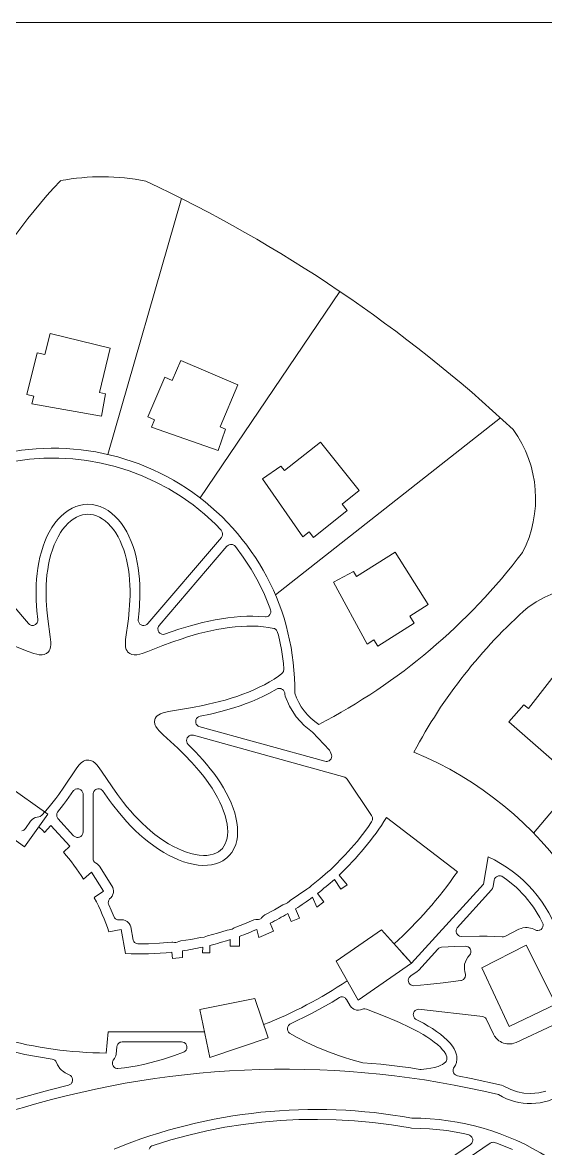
# Model space of a CAD drawing. Header units: inches. Extents: x 36 to 188, y -75 to 56.
# Drawn here: x 161.62 to 173.2, y 30.96 to 55.9 of the extents above; entities that cross this region are included whole.
import ezdxf

# ---------------------------------------------------------------- set-up
doc = ezdxf.new("R2010")
doc.units = ezdxf.units.IN
doc.layers.add('01_ORIGINAL_PLAN', color=7, linetype='CONTINUOUS', lineweight=20)
doc.layers.add('02_CONCEPT_CLOSED_AREAS', color=7, linetype='CONTINUOUS', lineweight=15)

# ---------------------------------------------------------------- blocks, each defined once
blk = doc.blocks.new('03_STARFISH')
at = {"layer": '01_ORIGINAL_PLAN'}
blk.add_line((36.248, 55.9), (71.442, 55.9), dxfattribs=at)
for points in [[(55.143, 52), (53.51, 46.333)], [(55.552, 45.371), (58.647, 49.945)], [(62.206, 47.145), (57.223, 43.22)], [(66.604, 42.276), (62.941, 37.945)], [(51.286, 38.996), (52.178, 38.364), (51.665, 37.64), (50.837, 38.227), (51.286, 38.996)], [(52.249, 38.111), (52.108, 37.96)], [(52.249, 38.111), (52.668, 37.654), (52.525, 37.523)], [(52.968, 36.924), (53.149, 37.079), (53.413, 36.661), (53.207, 36.514)], [(58.528, 36.918), (58.67, 36.704), (58.814, 36.799), (58.632, 37.014)], [(58.043, 36.524), (58.141, 36.305), (58.295, 36.419), (58.155, 36.608)], [(57.496, 36.162), (57.572, 35.985), (57.754, 36.063), (57.668, 36.267)], [(56.812, 35.811), (56.853, 35.634), (57.179, 35.773), (57.105, 35.949)], [(53.805, 35.806), (53.533, 35.759)], [(53.805, 35.806), (53.805, 35.806)], [(58.564, 35.106), (59.058, 34.241), (60.235, 35.059), (59.57, 35.799), (58.564, 35.106)], [(55.61, 35.419), (55.608, 35.288), (55.771, 35.288), (55.771, 35.457)], [(56.221, 35.586), (56.221, 35.439), (56.423, 35.439), (56.423, 35.655)], [(54.929, 35.306), (54.944, 35.165), (55.16, 35.189), (55.16, 35.336)], [(53.515, 33.54), (53.473, 33.07)], [(53.515, 33.54), (55.65, 33.54)]]:
    blk.add_lwpolyline(points, dxfattribs=at)
for points in [[(53.327, 47.704), (53.561, 48.687), (52.231, 49.012), (52.116, 48.544), (51.942, 48.586), (51.715, 47.658), (51.87, 47.62), (51.829, 47.45), (53.37, 47.181), (53.455, 47.672)], [(55.995, 46.944), (56.387, 47.876), (55.128, 48.415), (54.938, 47.972), (54.774, 48.042), (54.397, 47.164), (54.544, 47.101), (54.475, 46.94), (55.951, 46.422), (56.116, 46.892)], [(57.426, 45.973), (58.218, 46.601), (59.075, 45.534), (58.699, 45.232), (58.811, 45.092), (58.066, 44.493), (57.966, 44.618), (57.83, 44.508), (56.934, 45.791), (57.343, 46.076)], [(59.019, 43.63), (59.878, 44.165), (60.608, 43.006), (60.2, 42.749), (60.296, 42.598), (59.487, 42.088), (59.402, 42.222), (59.254, 42.129), (58.511, 43.505), (58.949, 43.742)], [(62.827, 40.702), (63.445, 41.502), (64.534, 40.672), (64.241, 40.288), (64.384, 40.18), (63.804, 39.42), (63.677, 39.516), (63.571, 39.377), (62.394, 40.407), (62.722, 40.782)], [(61.796, 34.957), (62.78, 35.461), (63.435, 34.152), (62.399, 33.663)], [(55.549, 34.034), (56.763, 34.283), (57.058, 33.412), (55.766, 32.976)]]:
    blk.add_lwpolyline(points, close=True, dxfattribs=at)
for points in [[(50.14, 46.014, -0.546754), (57.65, 41.045, 0.171391), (58.184, 40.351, 0.171391)], [(60.29, 39.74, -0.089338), (62.813, 42.944, -0.322066), (66.051, 42.944, -0.030946), (69.111, 38.833, -0.044664), (70.78, 33.554, -0.301674), (68.967, 31.144, -0.082145), (65.591, 31.078)], [(60.29, 39.74, -0.300089), (65.18, 32.538)], [(59.849, 35.488, 0.057164), (61.253, 37.088), (59.681, 38.289, -0.064319), (58.632, 37.014, -0.064319)], [(59.998, 35.322), (60.235, 35.059), (61.831, 36.816), (61.933, 37.418, -0.214593), (63.522, 35.602, 0.212382), (64.188, 33.517, -0.642649), (62.166, 32.15, 0.132984), (51.615, 31.858, -0.471407), (50.913, 32.245)], [(58.528, 36.918, -0.018836), (58.155, 36.608, -0.018836)], [(58.043, 36.524, -0.017658), (57.668, 36.267, -0.017658)], [(57.496, 36.162, -0.017305), (57.105, 35.949, -0.017305)], [(54.929, 35.306, -0.040089), (53.897, 35.276), (53.805, 35.806)], [(56.812, 35.811, -0.016254), (56.423, 35.655, -0.016254)], [(56.221, 35.586, -0.018166), (55.771, 35.457, -0.018166)], [(50.274, 35.4, -0.198705), (51.143, 33.392, 0.063223), (53.473, 33.07)], [(55.61, 35.419, -0.017778), (55.16, 35.336, -0.017778)], [(56.959, 33.703, 0.056142), (58.811, 34.673)], [(53.65, 30.945, -0.14301), (60.243, 31.63, -0.286424), (65.36, 28.431), (66.481, 23.89, -0.272091), (64.9, 18.954), (63.661, 17.533)]]:
    blk.add_lwpolyline(points, format="xyb", dxfattribs=at)
for centre, radius, start, end in [((61.436, 43.951), 12.326, 136.7478, 169.6154), ((53.373, 47.535), 4.948, 78.6004, 100.6499), ((40.939, 23.771), 31.601, 47.0054, 64.8874), ((60.387, 45.356), 2.599, 332.6099, 36.0186), ((51.961, 52.291), 13.465, 297.5281, 322.8549), ((48.363, 33.974), 5.47, 46.7825, 48.644), ((48.363, 33.974), 5.47, 32.6388, 40.4465), ((48.363, 33.974), 5.47, 19.0436, 27.6609)]:
    blk.add_arc(centre, radius, start, end, dxfattribs=at)
at = {"layer": '02_CONCEPT_CLOSED_AREAS'}
for points in [[(51.461, 46.181), (51.777, 46.224), (52.095, 46.247), (52.42, 46.249), (52.737, 46.232), (53.045, 46.197), (53.358, 46.141), (53.675, 46.064), (53.98, 45.969), (54.272, 45.858), (54.572, 45.721), (54.858, 45.569), (55.135, 45.397), (55.396, 45.213), (55.648, 45.01), (55.885, 44.792), (56.019, 44.653), (56.029, 44.641), (56.045, 44.613), (56.052, 44.581), (56.051, 44.549), (56.041, 44.519), (56.024, 44.492), (54.394, 42.586), (54.37, 42.564), (54.341, 42.55), (54.31, 42.544), (54.278, 42.546), (54.247, 42.557), (54.221, 42.575), (54.21, 42.587), (54.193, 42.614), (54.184, 42.645), (54.183, 42.661), (54.203, 42.867), (54.212, 42.979), (54.221, 43.206), (54.221, 43.328), (54.218, 43.447), (54.211, 43.569), (54.199, 43.692), (54.182, 43.817), (54.161, 43.939), (54.135, 44.06), (54.104, 44.179), (54.068, 44.294), (54.027, 44.405), (53.976, 44.519), (53.927, 44.616), (53.872, 44.711), (53.809, 44.802), (53.742, 44.885), (53.671, 44.961), (53.598, 45.026), (53.517, 45.087), (53.436, 45.134), (53.339, 45.178), (53.258, 45.203), (53.171, 45.22), (53.062, 45.227), (52.974, 45.221), (52.883, 45.203), (52.803, 45.178), (52.719, 45.141), (52.632, 45.091), (52.543, 45.026), (52.47, 44.961), (52.405, 44.892), (52.336, 44.807), (52.271, 44.712), (52.213, 44.614), (52.161, 44.512), (52.115, 44.406), (52.075, 44.298), (52.037, 44.177), (52.006, 44.06), (51.981, 43.942), (51.959, 43.815), (51.943, 43.693), (51.931, 43.57), (51.924, 43.45), (51.92, 43.328), (51.92, 43.209), (51.923, 43.093), (51.938, 42.869), (51.958, 42.677), (51.957, 42.645), (51.948, 42.614), (51.941, 42.6), (51.931, 42.587), (51.908, 42.565), (51.894, 42.557), (51.864, 42.546), (51.848, 42.544), (51.816, 42.546), (51.785, 42.556), (51.772, 42.564), (51.748, 42.586), (49.048, 45.743)], [(51.317, 42.135), (51.746, 41.967), (51.87, 41.924), (51.934, 41.906), (51.989, 41.895), (52.051, 41.892), (52.098, 41.899), (52.131, 41.912), (52.152, 41.923), (52.194, 41.961), (52.207, 41.979), (52.223, 42.01), (52.237, 42.06), (52.244, 42.122), (52.243, 42.177), (52.233, 42.292), (52.178, 42.691), (52.157, 42.887), (52.143, 43.098), (52.14, 43.212), (52.14, 43.326), (52.143, 43.44), (52.151, 43.556), (52.161, 43.668), (52.177, 43.787), (52.196, 43.896), (52.22, 44.008), (52.249, 44.117), (52.282, 44.222), (52.322, 44.329), (52.361, 44.419), (52.406, 44.509), (52.46, 44.6), (52.508, 44.67), (52.564, 44.739), (52.63, 44.809), (52.682, 44.855), (52.744, 44.901), (52.818, 44.945), (52.883, 44.973), (52.948, 44.992), (53.013, 45.004), (53.063, 45.007), (53.128, 45.004), (53.193, 44.992), (53.258, 44.973), (53.323, 44.945), (53.387, 44.908), (53.45, 44.863), (53.519, 44.801), (53.578, 44.739), (53.633, 44.67), (53.686, 44.593), (53.735, 44.509), (53.781, 44.419), (53.822, 44.323), (53.86, 44.222), (53.891, 44.122), (53.921, 44.008), (53.945, 43.896), (53.964, 43.787), (53.98, 43.672), (53.991, 43.552), (53.998, 43.437), (54.001, 43.322), (54.001, 43.209), (53.992, 42.991), (53.984, 42.887), (53.964, 42.693), (53.902, 42.233), (53.898, 42.175), (53.897, 42.125), (53.904, 42.06), (53.918, 42.01), (53.935, 41.979), (53.948, 41.961), (53.975, 41.934), (53.995, 41.92), (54.044, 41.899), (54.096, 41.892), (54.152, 41.895), (54.216, 41.908), (54.271, 41.924), (54.395, 41.967), (54.727, 42.097), (54.93, 42.174), (55.154, 42.251), (55.276, 42.291), (55.525, 42.362), (55.659, 42.396), (55.792, 42.426), (55.923, 42.453), (56.062, 42.477), (56.194, 42.496), (56.328, 42.511), (56.465, 42.522), (56.591, 42.528), (56.718, 42.529), (56.841, 42.525), (56.958, 42.515), (57.07, 42.501), (57.189, 42.478), (57.203, 42.473), (57.229, 42.457), (57.249, 42.436), (57.264, 42.41), (57.288, 42.326), (57.353, 42.013), (57.398, 41.701), (57.408, 41.58), (57.408, 41.564), (57.403, 41.535), (57.398, 41.521), (57.382, 41.495), (57.36, 41.474), (57.288, 41.42), (57.192, 41.355), (57.089, 41.292), (56.98, 41.232), (56.865, 41.174), (56.746, 41.119), (56.623, 41.067), (56.497, 41.019), (56.37, 40.973), (56.241, 40.931), (56.11, 40.892), (55.982, 40.857), (55.735, 40.797), (55.612, 40.77), (55.387, 40.726), (54.854, 40.634), (54.736, 40.606), (54.675, 40.584), (54.64, 40.566), (54.621, 40.554), (54.593, 40.531), (54.581, 40.518), (54.558, 40.481), (54.549, 40.459), (54.542, 40.408), (54.551, 40.357), (54.559, 40.335), (54.576, 40.302), (54.608, 40.257), (54.649, 40.208), (54.737, 40.121), (55.057, 39.826), (55.211, 39.676), (55.37, 39.51), (55.526, 39.332), (55.605, 39.234), (55.68, 39.137), (55.749, 39.04), (55.817, 38.939), (55.88, 38.837), (55.937, 38.735), (55.992, 38.627), (56.036, 38.53), (56.075, 38.43), (56.108, 38.332), (56.133, 38.237), (56.151, 38.145), (56.162, 38.058), (56.165, 37.975), (56.161, 37.899), (56.15, 37.828), (56.133, 37.763), (56.11, 37.705), (56.081, 37.652), (56.046, 37.606), (56.005, 37.565), (55.958, 37.53), (55.905, 37.5), (55.844, 37.477), (55.777, 37.46), (55.704, 37.45), (55.625, 37.448), (55.531, 37.455), (55.442, 37.469), (55.35, 37.49), (55.255, 37.519), (55.157, 37.556), (55.057, 37.6), (54.961, 37.648), (54.855, 37.709), (54.753, 37.772), (54.653, 37.842), (54.553, 37.916), (54.455, 37.995), (54.363, 38.076), (54.268, 38.165), (54.178, 38.253), (54.092, 38.344), (54.01, 38.435), (53.931, 38.527), (53.857, 38.619), (53.722, 38.796), (53.602, 38.967), (53.371, 39.316), (53.295, 39.421), (53.264, 39.458), (53.23, 39.492), (53.183, 39.528), (53.133, 39.552), (53.086, 39.561), (53.056, 39.561), (53.025, 39.556), (53, 39.549), (52.97, 39.535), (52.922, 39.502), (52.876, 39.456), (52.843, 39.416), (52.806, 39.368), (52.538, 38.965), (52.42, 38.798), (52.355, 38.709), (52.208, 38.525), (52.13, 38.433), (52.043, 38.337), (52.02, 38.318), (52.007, 38.311), (51.978, 38.301), (51.941, 38.297), (51.899, 38.286), (51.876, 38.276), (51.842, 38.254), (51.811, 38.224), (51.797, 38.207), (51.682, 38.045), (51.661, 38.022), (51.648, 38.012), (51.634, 38.005), (51.604, 37.996)], [(63.21, 32.229), (63.056, 32.191), (62.882, 32.175), (62.725, 32.183), (62.585, 32.21), (62.434, 32.261), (62.266, 32.345), (62.232, 32.359), (61.559, 32.511), (61.254, 32.569), (61.224, 32.578), (61.211, 32.586), (61.187, 32.607), (61.169, 32.633), (61.159, 32.663), (61.157, 32.694), (61.159, 32.71), (61.169, 32.74), (61.208, 32.801), (61.233, 32.865), (61.244, 32.939), (61.24, 33.003), (61.235, 33.029), (61.213, 33.099), (61.182, 33.164), (61.144, 33.224), (61.09, 33.291), (61.028, 33.357), (60.954, 33.425), (60.875, 33.489), (60.79, 33.551), (60.699, 33.612), (60.605, 33.67), (60.5, 33.731), (60.327, 33.823), (60.303, 33.844), (60.286, 33.871), (60.277, 33.901), (60.275, 33.917), (60.278, 33.949), (60.289, 33.978), (60.298, 33.992), (60.319, 34.015), (60.332, 34.024), (60.361, 34.037), (60.393, 34.042), (61.818, 33.879), (61.847, 33.868), (61.86, 33.86), (61.872, 33.851), (61.891, 33.827), (62.05, 33.489), (62.078, 33.442), (62.116, 33.395), (62.144, 33.369), (62.174, 33.345), (62.206, 33.324), (62.24, 33.307), (62.276, 33.293), (62.313, 33.283), (62.351, 33.277), (62.389, 33.274), (62.428, 33.275), (62.466, 33.279), (62.505, 33.288), (62.555, 33.306), (63.377, 33.692)], [(51.093, 33.178), (51.667, 33.042), (52.276, 32.938), (52.308, 32.93), (52.336, 32.913), (52.359, 32.889), (52.368, 32.875), (52.394, 32.808), (52.406, 32.787), (52.446, 32.73), (52.486, 32.69), (52.504, 32.675), (52.564, 32.634), (52.625, 32.601), (52.669, 32.582), (52.682, 32.573), (52.705, 32.551), (52.721, 32.524), (52.729, 32.493), (52.729, 32.461), (52.721, 32.43), (52.713, 32.416), (52.694, 32.391), (52.668, 32.372), (52.639, 32.361), (52.2, 32.252), (51.482, 32.05)], [(54.425, 30.943), (54.438, 30.973), (54.459, 30.998), (54.485, 31.017), (54.512, 31.027), (54.902, 31.147), (55.3, 31.255), (55.701, 31.347), (56.104, 31.426), (56.51, 31.49), (56.922, 31.54), (57.331, 31.576), (57.742, 31.596), (58.153, 31.602), (58.564, 31.594), (58.976, 31.571), (59.382, 31.534), (59.792, 31.481), (60.207, 31.413), (60.235, 31.41), (60.637, 31.396), (61.021, 31.354), (61.391, 31.287), (61.503, 31.259), (61.518, 31.255), (61.545, 31.24), (61.567, 31.219), (61.576, 31.207), (61.589, 31.179), (61.592, 31.164), (61.594, 31.133), (61.591, 31.118), (61.581, 31.09), (61.574, 31.076), (61.554, 31.053), (61.542, 31.044), (56.161, 27.377)], [(56.74, 27.504), (61.977, 31.074), (62.005, 31.088), (62.02, 31.093), (62.051, 31.095), (62.067, 31.093), (62.13, 31.073), (62.473, 30.933)]]:
    blk.add_lwpolyline(points, dxfattribs=at)
for points in [[(54.765, 42.348), (54.734, 42.345), (54.703, 42.351), (54.674, 42.364), (54.661, 42.373), (54.64, 42.397), (54.625, 42.425), (54.621, 42.44), (54.618, 42.471), (54.62, 42.487), (54.63, 42.517), (54.647, 42.543), (56.147, 44.297), (56.157, 44.308), (56.183, 44.326), (56.197, 44.332), (56.226, 44.339), (56.257, 44.338), (56.272, 44.334), (56.3, 44.322), (56.313, 44.313), (56.334, 44.291), (56.509, 44.057), (56.682, 43.791), (56.839, 43.514), (56.978, 43.229), (57.1, 42.935), (57.115, 42.892), (57.121, 42.86), (57.119, 42.828), (57.108, 42.798), (57.1, 42.784), (57.078, 42.76), (57.065, 42.751), (57.05, 42.743), (57.019, 42.734), (57.003, 42.733), (56.854, 42.744), (56.722, 42.749), (56.586, 42.748), (56.451, 42.742), (56.31, 42.731), (56.169, 42.715), (56.027, 42.694), (55.885, 42.67), (55.745, 42.641), (55.607, 42.61), (55.471, 42.576), (55.339, 42.539), (55.085, 42.461)], [(55.528, 40.306), (55.513, 40.313), (55.488, 40.333), (55.469, 40.358), (55.458, 40.388), (55.455, 40.42), (55.46, 40.452), (55.474, 40.481), (55.495, 40.505), (55.521, 40.523), (55.551, 40.534), (55.782, 40.582), (56.039, 40.644), (56.171, 40.681), (56.304, 40.721), (56.442, 40.766), (56.573, 40.812), (56.702, 40.862), (56.835, 40.918), (56.958, 40.974), (57.079, 41.035), (57.262, 41.139), (57.277, 41.144), (57.307, 41.149), (57.338, 41.146), (57.352, 41.142), (57.38, 41.128), (57.402, 41.107), (57.419, 41.081), (57.429, 41.052), (57.432, 41.021), (57.441, 40.979), (57.535, 40.754), (57.553, 40.721), (57.684, 40.518), (57.858, 40.327), (58.042, 40.181), (58.419, 39.78), (58.438, 39.754), (58.465, 39.681), (58.47, 39.65), (58.465, 39.619), (58.453, 39.59), (58.445, 39.576), (58.434, 39.565), (58.409, 39.546), (58.38, 39.534), (58.365, 39.531), (58.349, 39.53), (58.318, 39.534)], [(53.235, 37.282), (53.213, 37.301), (53.195, 37.326), (53.184, 37.353), (53.181, 37.383), (53.181, 38.806), (53.182, 38.822), (53.19, 38.853), (53.198, 38.867), (53.218, 38.892), (53.244, 38.911), (53.258, 38.918), (53.289, 38.925), (53.321, 38.924), (53.352, 38.914), (53.366, 38.906), (53.39, 38.885), (53.543, 38.668), (53.611, 38.576), (53.764, 38.384), (53.846, 38.288), (53.93, 38.194), (54.021, 38.099), (54.116, 38.005), (54.214, 37.914), (54.317, 37.825), (54.421, 37.74), (54.525, 37.663), (54.632, 37.589), (54.747, 37.517), (54.853, 37.456), (54.964, 37.4), (55.075, 37.352), (55.186, 37.31), (55.295, 37.277), (55.4, 37.252), (55.508, 37.236), (55.608, 37.228), (55.718, 37.231), (55.805, 37.241), (55.897, 37.263), (55.983, 37.294), (56.059, 37.333), (56.147, 37.397), (56.208, 37.456), (56.253, 37.514), (56.302, 37.595), (56.342, 37.692), (56.365, 37.778), (56.379, 37.862), (56.385, 37.964), (56.381, 38.073), (56.369, 38.18), (56.348, 38.286), (56.319, 38.393), (56.285, 38.498), (56.238, 38.616), (56.188, 38.726), (56.133, 38.835), (56.069, 38.949), (56.002, 39.057), (55.93, 39.166), (55.855, 39.27), (55.778, 39.371), (55.697, 39.471), (55.615, 39.566), (55.449, 39.747), (55.288, 39.909), (55.269, 39.934), (55.256, 39.963), (55.252, 39.994), (55.256, 40.026), (55.268, 40.055), (55.287, 40.08), (55.313, 40.099), (55.342, 40.111), (55.357, 40.114), (55.389, 40.113), (55.404, 40.11), (58.761, 39.182), (58.79, 39.164), (58.813, 39.139), (59.351, 38.334), (59.359, 38.32), (59.371, 38.29), (59.373, 38.273), (59.372, 38.241), (59.361, 38.21), (59.353, 38.196), (59.269, 38.071), (59.03, 37.761), (58.767, 37.46), (58.477, 37.17), (58.441, 37.127), (58.383, 37.083), (58.203, 36.928), (58.019, 36.781), (57.978, 36.741), (57.964, 36.73), (57.914, 36.702), (57.733, 36.573), (57.548, 36.452), (57.531, 36.439), (57.489, 36.399), (57.475, 36.389), (57.461, 36.381), (57.406, 36.362), (57.386, 36.352), (57.198, 36.246), (56.985, 36.134), (56.951, 36.106), (56.916, 36.066), (56.904, 36.055), (56.875, 36.039), (56.844, 36.031), (56.787, 36.03), (56.745, 36.021), (56.536, 35.934), (56.346, 35.862), (56.306, 35.842), (56.263, 35.815), (56.233, 35.807), (56.197, 35.804), (56.154, 35.795), (55.935, 35.728), (55.716, 35.67), (55.643, 35.642), (55.565, 35.634), (55.345, 35.59), (55.126, 35.554), (55.083, 35.542), (55.048, 35.527), (55.019, 35.519), (54.989, 35.519), (54.951, 35.525), (54.93, 35.526), (54.654, 35.503), (54.409, 35.49), (54.186, 35.488), (54.171, 35.489), (54.141, 35.496), (54.114, 35.511), (54.102, 35.521), (54.083, 35.545), (54.07, 35.573), (54.017, 35.865), (54.002, 35.905), (53.979, 35.942), (53.965, 35.958), (53.934, 35.984), (53.894, 36.007), (53.859, 36.019), (53.832, 36.025), (53.789, 36.026), (53.754, 36.022), (53.722, 36.026), (53.693, 36.038), (53.679, 36.046), (53.657, 36.069), (53.648, 36.082), (53.585, 36.233), (53.529, 36.357), (53.523, 36.371), (53.518, 36.401), (53.521, 36.431), (53.531, 36.46), (53.548, 36.485), (53.575, 36.512), (53.602, 36.547), (53.613, 36.569), (53.627, 36.608), (53.631, 36.63), (53.633, 36.675), (53.63, 36.701), (53.619, 36.739), (53.599, 36.779), (53.322, 37.215), (53.291, 37.247), (53.274, 37.26)], [(52.402, 38.271), (52.386, 38.299), (52.382, 38.314), (52.378, 38.345), (52.383, 38.376), (52.396, 38.405), (52.528, 38.574), (52.597, 38.666), (52.751, 38.885), (52.775, 38.906), (52.789, 38.914), (52.82, 38.924), (52.852, 38.925), (52.868, 38.923), (52.898, 38.911), (52.912, 38.903), (52.935, 38.88), (52.951, 38.853), (52.96, 38.822), (52.961, 38.806), (52.961, 37.969), (52.956, 37.937), (52.944, 37.908), (52.935, 37.894), (52.912, 37.872), (52.884, 37.857), (52.869, 37.852), (52.853, 37.849), (52.821, 37.85), (52.791, 37.859), (52.777, 37.867), (52.752, 37.887)], [(61.334, 35.656), (61.303, 35.663), (61.276, 35.677), (61.253, 35.699), (61.236, 35.725), (61.227, 35.755), (61.226, 35.786), (61.232, 35.816), (61.247, 35.844), (62.007, 36.684), (62.029, 36.72), (62.044, 36.759), (62.069, 36.899), (62.078, 36.93), (62.095, 36.957), (62.118, 36.978), (62.147, 36.992), (62.162, 36.997), (62.194, 36.999), (62.21, 36.997), (62.24, 36.987), (62.343, 36.919), (62.553, 36.744), (62.752, 36.54), (62.936, 36.305), (63.082, 36.074), (63.139, 35.958), (63.15, 35.927), (63.151, 35.895), (63.149, 35.879), (63.145, 35.864), (63.13, 35.836), (63.108, 35.812), (63.081, 35.795), (63.066, 35.79), (63.034, 35.785), (63.002, 35.788), (62.987, 35.793), (62.947, 35.814), (62.912, 35.828), (62.875, 35.84), (62.837, 35.847), (62.799, 35.851), (62.762, 35.851), (62.701, 35.843), (62.663, 35.834), (62.612, 35.813), (62.305, 35.656), (62.275, 35.646), (62.243, 35.643), (62.08, 35.652), (61.913, 35.658), (61.74, 35.66)], [(60.281, 34.56), (60.25, 34.566), (60.222, 34.579), (60.198, 34.599), (60.18, 34.625), (60.169, 34.654), (60.166, 34.686), (60.172, 34.717), (60.185, 34.745), (60.205, 34.769), (60.218, 34.779), (60.36, 34.878), (60.398, 34.911), (60.82, 35.376), (60.844, 35.396), (60.872, 35.409), (60.902, 35.415), (61.198, 35.43), (61.432, 35.437), (61.464, 35.434), (61.493, 35.422), (61.519, 35.403), (61.538, 35.378), (61.545, 35.364), (61.554, 35.334), (61.554, 35.302), (61.546, 35.272), (61.53, 35.244), (61.484, 35.192), (61.453, 35.143), (61.431, 35.094), (61.414, 35.038), (61.407, 34.985), (61.407, 34.926), (61.415, 34.873), (61.43, 34.82), (61.432, 34.788), (61.425, 34.756), (61.411, 34.727), (61.389, 34.703), (61.375, 34.694), (61.346, 34.681), (61.33, 34.677), (60.941, 34.626), (60.593, 34.588)], [(57.536, 33.514), (57.514, 33.535), (57.499, 33.561), (57.49, 33.591), (57.489, 33.621), (57.496, 33.651), (57.51, 33.678), (57.52, 33.69), (57.543, 33.71), (58.02, 33.944), (58.477, 34.2), (58.643, 34.304), (58.674, 34.314), (58.706, 34.315), (58.737, 34.307), (58.765, 34.291), (58.777, 34.28), (58.797, 34.255), (58.879, 34.114), (58.907, 34.082), (58.926, 34.066), (58.959, 34.045), (58.979, 34.036), (59.02, 34.025), (59.063, 34.021), (59.106, 34.027), (59.176, 34.048), (59.206, 34.049), (59.236, 34.042), (59.652, 33.882), (59.865, 33.794), (59.973, 33.747), (60.187, 33.646), (60.291, 33.593), (60.392, 33.539), (60.492, 33.481), (60.579, 33.427), (60.664, 33.371), (60.741, 33.315), (60.809, 33.259), (60.875, 33.199), (60.919, 33.153), (60.958, 33.104), (60.995, 33.046), (61.007, 33.021), (61.018, 32.988), (61.022, 32.964), (61.02, 32.932), (61.01, 32.901), (61.001, 32.886), (60.986, 32.868), (60.961, 32.845), (60.924, 32.82), (60.887, 32.801), (60.825, 32.775), (60.743, 32.751), (60.661, 32.733), (60.568, 32.719), (60.448, 32.709), (60.424, 32.71), (60.22, 32.741), (59.557, 32.822), (59.159, 32.857), (59.025, 32.89), (58.889, 32.929), (58.752, 32.971), (58.616, 33.016), (58.358, 33.112), (58.121, 33.212), (57.903, 33.315), (57.705, 33.417)], [(53.728, 32.727), (53.712, 32.728), (53.682, 32.737), (53.654, 32.753), (53.642, 32.764), (53.624, 32.79), (53.612, 32.82), (53.61, 32.851), (53.611, 32.867), (53.621, 32.898), (53.629, 32.912), (53.659, 32.952), (53.674, 32.981), (53.685, 33.009), (53.692, 33.05), (53.707, 33.211), (53.714, 33.242), (53.729, 33.271), (53.752, 33.294), (53.779, 33.311), (53.794, 33.316), (53.826, 33.32), (55.142, 33.32), (55.174, 33.316), (55.203, 33.304), (55.228, 33.285), (55.238, 33.273), (55.254, 33.245), (55.262, 33.214), (55.262, 33.199), (55.258, 33.167), (55.245, 33.138), (55.225, 33.114), (55.2, 33.095), (55.185, 33.088), (54.987, 33.016), (54.853, 32.971), (54.719, 32.929), (54.58, 32.89), (54.44, 32.854), (54.299, 32.821), (54.158, 32.791), (54.015, 32.765), (53.876, 32.744)]]:
    blk.add_lwpolyline(points, close=True, dxfattribs=at)

msp = doc.modelspace()

# ---------------------------------------------------------------- block references
msp.add_blockref('03_STARFISH', (110, 0))

doc.saveas('drawing.dxf')
